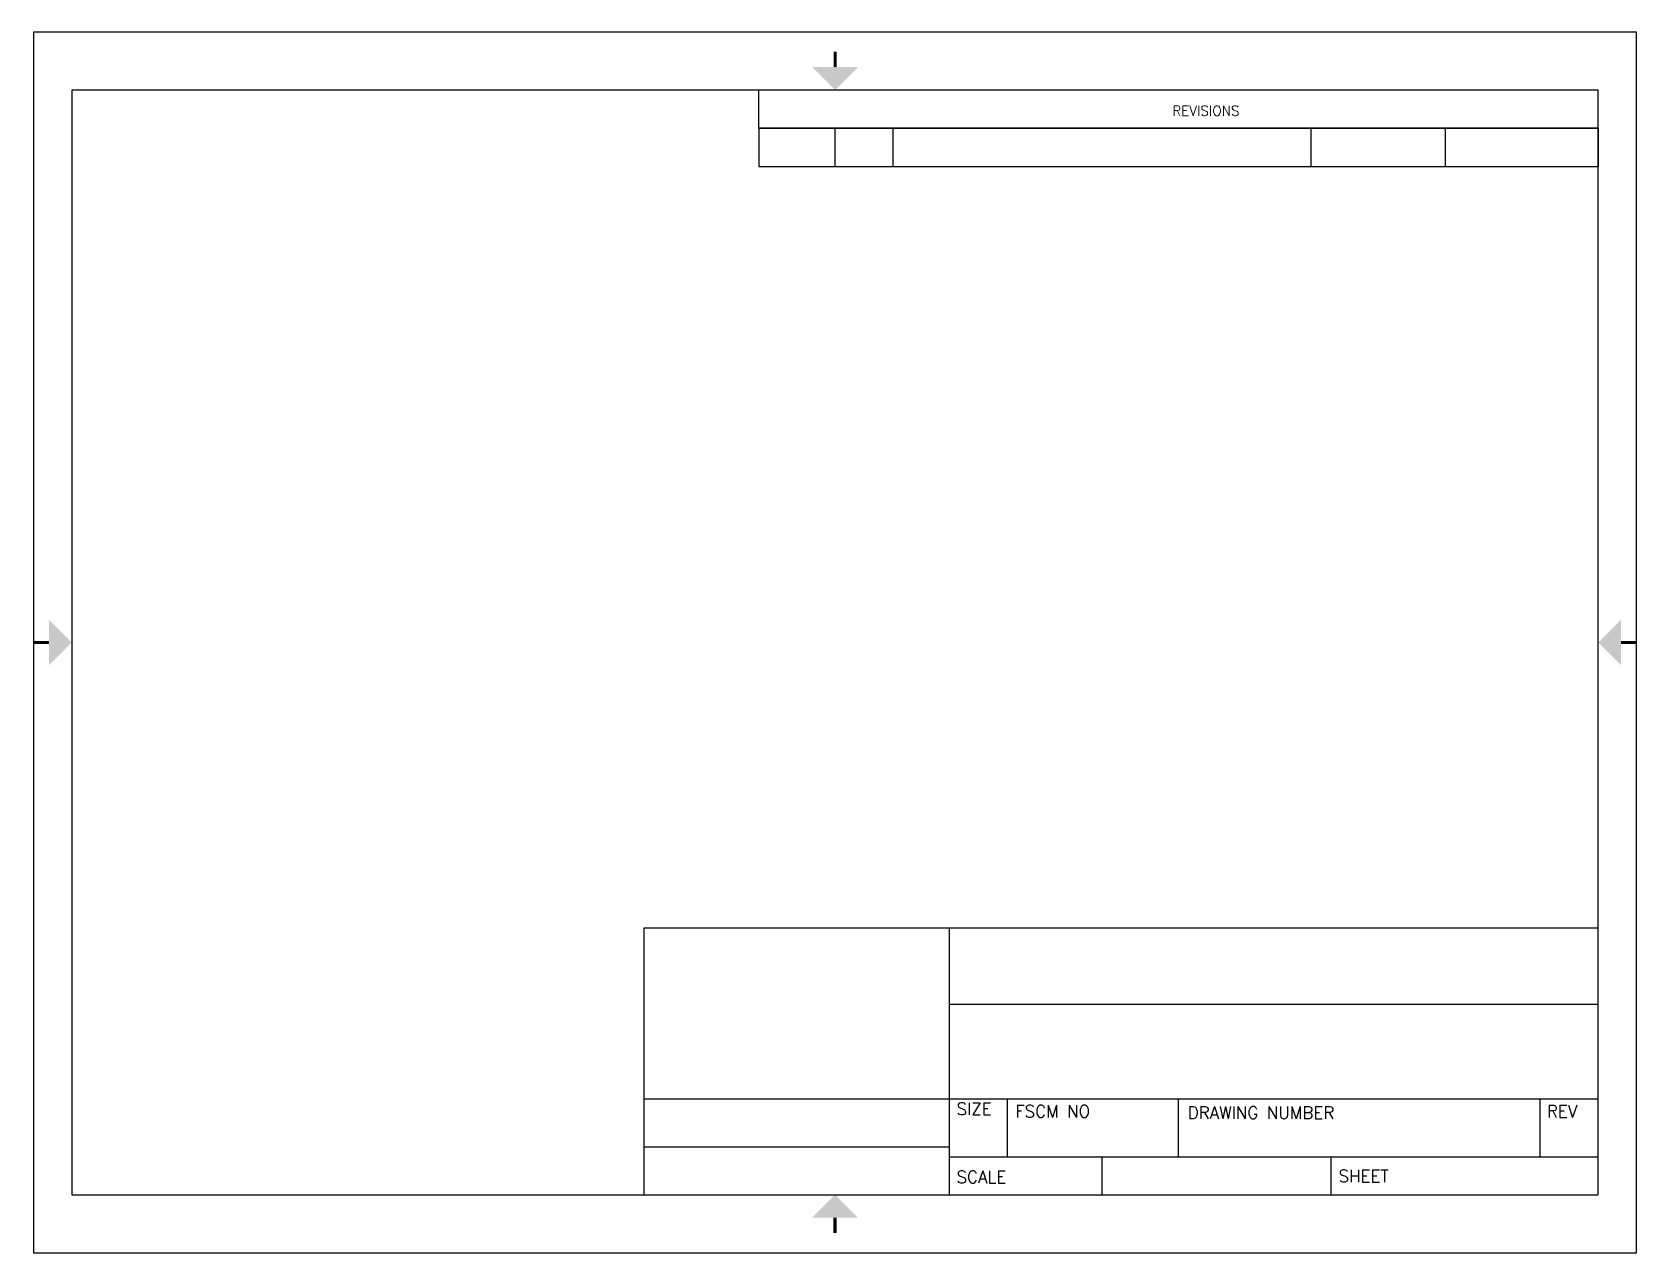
# Model space of a CAD drawing. Header units: inches. Extents: x 0 to 10.5, y 0 to 8.
import ezdxf
from ezdxf.enums import TextEntityAlignment as Align

# ---------------------------------------------------------------- set-up
doc = ezdxf.new("R2010")
doc.units = ezdxf.units.IN
doc.header["$LTSCALE"] = 0.75
doc.header["$MEASUREMENT"] = 0
for name, color, linetype in [('TB_LABELS', 1, 'Continuous'), ('Title Block', 7, 'Continuous'), ('Viewport', 7, 'Continuous')]:
    doc.layers.add(name, color=color, linetype=linetype)
doc.styles.add('Roman', font='romans')
doc.styles.add('WD', font='romans.shx')

# ---------------------------------------------------------------- blocks, each defined once
blk = doc.blocks.new('ANSI_border_A(L)')
for p, q in [((4.75, 7.37), (4.75, 7.62)), ((10.25, 7.37), (4.75, 7.37))]:
    blk.add_line(p, q)
at = {"layer": 'Title Block'}
for p, q in [((0, 8), (0, 0)), ((10.5, 8), (0, 8)), ((10.5, 0), (10.5, 8)), ((0.25, 7.62), (0.25, 0.38)), ((10.25, 7.62), (0.25, 7.62)), ((10.25, 0.38), (10.25, 7.62)), ((0.25, 0.38), (10.25, 0.38)), ((0, 0), (10.5, 0))]:
    blk.add_line(p, q, dxfattribs=at)
at = {"layer": 'Title Block', "const_width": 0.02}
for points in [[(5.251, 7.871), (5.251, 7.771)], [(0, 4), (0.1, 4)], [(10.5, 4), (10.4, 4)], [(5.25, 0.13), (5.25, 0.23)]]:
    blk.add_lwpolyline(points, dxfattribs=at)
at = {"layer": 'Title Block'}
for points in [[(5.101, 7.771), (5.401, 7.771), (5.251, 7.621)], [(0.1, 3.85), (0.1, 4.15), (0.25, 4)], [(10.4, 3.85), (10.4, 4.15), (10.25, 4)], [(5.1, 0.23), (5.4, 0.23), (5.25, 0.38)]]:
    blk.add_solid(points, dxfattribs=at)
at = {"layer": 'Title Block', "style": 'Roman'}
blk.add_text('REVISIONS', height=0.065, dxfattribs=at).set_placement((7.46, 7.452))
blk = doc.blocks.new('ANSI_tblock_desc_A(L)')
for p, q in [((0, 0), (0, 1.75)), ((-6.25, 0), (0, 0))]:
    blk.add_line(p, q)
at = {"layer": 'Title Block'}
for p, q in [((-6.25, 1.75), (0, 1.75)), ((-6.25, 0), (-6.25, 1.75)), ((-4.25, 0), (-4.25, 1.75)), ((-4.25, 1.25), (0, 1.25)), ((-6.25, 0.63), (0, 0.63)), ((-3.87, 0.25), (-3.87, 0.63)), ((-2.75, 0.25), (-2.75, 0.63)), ((-0.38, 0.25), (-0.38, 0.63)), ((-6.25, 0.315), (-4.25, 0.315)), ((-4.25, 0.25), (0, 0.25)), ((-3.25, 0), (-3.25, 0.25)), ((-1.75, 0), (-1.75, 0.25))]:
    blk.add_line(p, q, dxfattribs=at)
at = {"color": 0, "style": 'Roman', "flags": 8}
for tag, p in [('FNAME', (-10.3, 5.12)), ('REVDATE', (-10.3, 2.62)), ('USER', (-10.3, -0.38))]:
    blk.add_attdef(tag, p, '', height=0.15, rotation=90, dxfattribs=at)
at = {"style": 'WD'}
for tag, p in [('PROJDESC', (-2.125, 1.5)), ('TITLE1', (-2.125, 1.095)), ('TITLE2', (-2.125, 0.785))]:
    blk.add_attdef(tag, text='', height=0.08, dxfattribs=at).set_placement(p, align=Align.CENTER)
for tag, p in [('SIZE', (-4.162, 0.32)), ('FSCM_NO', (-3.4, 0.337)), ('DWG_NO', (-1.659, 0.337)), ('REV', (-0.265, 0.303)), ('SCALE', (-3.634, 0.069)), ('SHEET', (-0.883, 0.092))]:
    blk.add_attdef(tag, p, '', height=0.065, dxfattribs=at)
at = {"style": 'WD', "flags": 1}
blk.add_attdef('WD_TB', (-5.57, 0.177), '', height=0.086, dxfattribs=at)
at = {"layer": 'TB_LABELS', "style": 'WD'}
for s, p in [('SIZE', (-4.204, 0.604)), ('FSCM NO', (-3.819, 0.588)), ('DRAWING NUMBER', (-2.689, 0.579)), ('REV', (-0.336, 0.588)), ('SCALE', (-4.204, 0.158)), ('SHEET', (-1.701, 0.164))]:
    blk.add_text(s, height=0.08, dxfattribs=at).set_placement(p, align=Align.TOP_LEFT)
blk = doc.blocks.new('ANSI_REVblock_A')
blk.add_line((0, 0), (0, -0.25))
at = {"layer": 'Title Block'}
for p, q in [((-5.5, 0), (0, 0)), ((-5.5, 0), (-5.5, -0.25)), ((-5, -0.25), (-5, 0)), ((-4.62, -0.25), (-4.62, 0)), ((-1.88, -0.25), (-1.88, 0)), ((-1, -0.25), (-1, 0)), ((-5.5, -0.25), (0, -0.25))]:
    blk.add_line(p, q, dxfattribs=at)
at = {"style": 'WD'}
for tag, p in [('ZONE', (-5.391, -0.16)), ('REV', (-4.92, -0.16)), ('DESCRIPTION', (-3.618, -0.16)), ('DATE', (-1.552, -0.16)), ('APPROVED', (-0.759, -0.16))]:
    blk.add_attdef(tag, p, '', height=0.065, dxfattribs=at)
at = {"style": 'WD', "flags": 1}
blk.add_attdef('WD_TB', (-4.505, -0.154), '', height=0.03, dxfattribs=at)

msp = doc.modelspace()

# ---------------------------------------------------------------- block references
for name, p in [('ANSI_REVblock_A', (10.25, 7.37)), ('ANSI_tblock_desc_A(L)', (10.25, 0.38))]:
    msp.add_blockref(name, p)
at = {"layer": 'Viewport'}
msp.add_blockref('ANSI_border_A(L)', (0, 0), dxfattribs=at)

doc.saveas('drawing.dxf')
